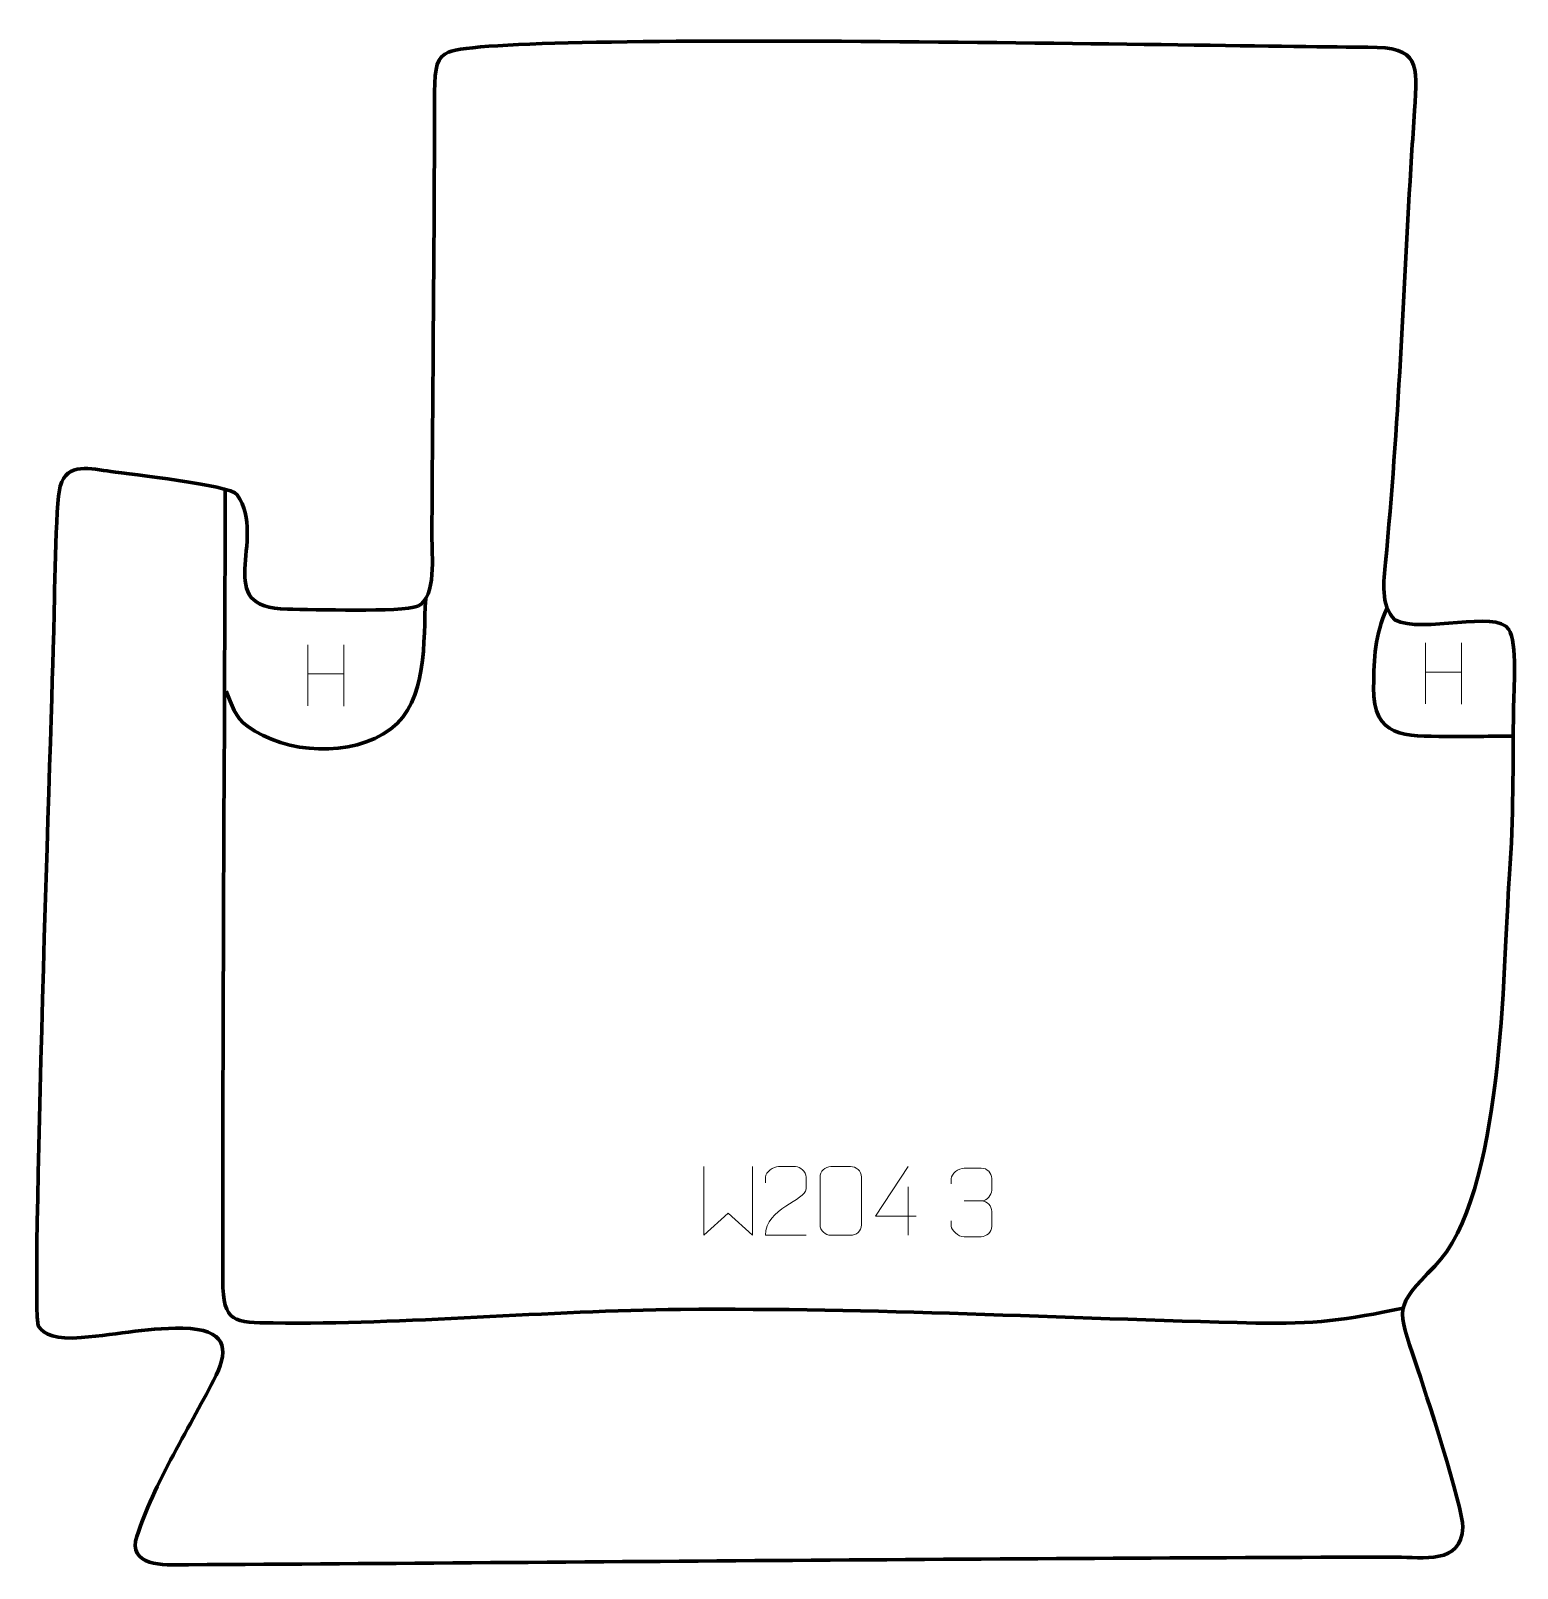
# Model space of a CAD drawing. Header units: millimetres. Extents: x 1008 to 1549, y 94 to 653.
import ezdxf

# ---------------------------------------------------------------- set-up
doc = ezdxf.new("R2010")
doc.units = ezdxf.units.MM
doc.header["$MEASUREMENT"] = 0
doc.layers.add('layer 2', color=7, linetype='Continuous')
doc.layers.add('layer 3', color=7, linetype='Continuous')

msp = doc.modelspace()

# ---------------------------------------------------------------- linework, layer by layer
at = {"layer": 'layer 2', "color": 140, "lineweight": 158}
for points, knots in [([(1078.9196, 486.2481), (1078.6321, 390.3681), (1077.9149, 294.4935), (1077.9857, 198.6119), (1077.9857, 198.6119), (1077.9972, 182.9995), (1082.314, 183.2569), (1096.3009, 183.0918), (1096.3009, 183.0918), (1144.3288, 182.5252), (1196.6962, 187.586), (1244.5102, 188.0106), (1244.5102, 188.0106), (1315.462, 188.6407), (1381.8815, 184.7491), (1453.719, 183.0665), (1453.719, 183.0665), (1474.9043, 182.5704), (1486.7177, 184.224), (1507.3598, 188.4553)], [0, 0, 0, 0, 0.16666667, 0.16666667, 0.16666667, 0.16666667, 0.33333333, 0.33333333, 0.33333333, 0.33333333, 0.5, 0.5, 0.5, 0.5, 0.66666667, 0.66666667, 0.66666667, 0.66666667, 1, 1, 1, 1]), ([(1151.7971, 446.4551), (1150.8692, 431.1794), (1152.6989, 409.295), (1138.9993, 399.0953), (1138.9993, 399.0953), (1124.8002, 388.5237), (1101.0145, 390.0022), (1086.9416, 400.1346), (1086.9416, 400.1346), (1082.494, 403.3369), (1081.1746, 407.9501), (1079.2397, 412.8435)], [0, 0, 0, 0, 0.25, 0.25, 0.25, 0.25, 0.5, 0.5, 0.5, 0.5, 1, 1, 1, 1]), ([(1501.5172, 443.234), (1497.0076, 432.4875), (1496.7643, 425.7314), (1496.6199, 414.1742), (1496.6199, 414.1742), (1496.3903, 395.8093), (1508.012, 396.5531), (1523.0658, 396.3901), (1523.0658, 396.3901), (1531.1843, 396.3022), (1539.2949, 396.5558), (1547.414, 396.47)], [0, 0, 0, 0, 0.25, 0.25, 0.25, 0.25, 0.5, 0.5, 0.5, 0.5, 1, 1, 1, 1])]:
    msp.add_open_spline(points, degree=3, knots=knots, dxfattribs=at)
at = {"layer": 'layer 2', "color": 250, "lineweight": 9}
for points in [[(1108.9518, 429.7811), (1108.9518, 429.7811), (1108.9518, 407.5884), (1108.9518, 407.5884)], [(1122.0675, 429.7811), (1122.0675, 429.7811), (1122.0675, 407.4308), (1122.0675, 407.4308)], [(1515.4486, 430.445), (1515.4486, 430.445), (1515.4486, 408.2523), (1515.4486, 408.2523)], [(1528.5643, 430.445), (1528.5643, 430.445), (1528.5643, 408.0947), (1528.5643, 408.0947)], [(1515.4661, 419.8026), (1515.4661, 419.8026), (1528.5643, 419.8026), (1528.5643, 419.8026)], [(1108.9693, 419.1387), (1108.9693, 419.1387), (1122.0675, 419.1387), (1122.0675, 419.1387)], [(1327.259, 232.641), (1327.259, 232.641), (1327.259, 214.9763), (1327.259, 214.9763)], [(1347.6941, 227.4633), (1347.6941, 227.4633), (1353.8905, 227.4633), (1353.8905, 227.4633)]]:
    msp.add_open_spline(points, degree=3, dxfattribs=at)
for points, knots in [([(1252.9497, 239.9423), (1252.9497, 239.9423), (1252.9497, 214.9843), (1252.9497, 214.9843), (1252.9497, 214.9843), (1252.9497, 214.9843), (1261.7924, 223.049), (1261.7924, 223.049), (1261.7924, 223.049), (1261.7924, 223.049), (1270.6348, 214.9849), (1270.6348, 214.9849), (1270.6348, 214.9849), (1270.6348, 214.9849), (1270.6348, 239.9423), (1270.6348, 239.9423)], [0, 0, 0, 0, 0.2, 0.2, 0.2, 0.2, 0.4, 0.4, 0.4, 0.4, 0.6, 0.6, 0.6, 0.6, 1, 1, 1, 1]), ([(1290.1637, 214.9762), (1285.2493, 214.9765), (1280.3349, 214.9765), (1275.4208, 214.9762), (1275.4208, 214.9762), (1275.4208, 224.9085), (1290.0718, 227.5497), (1290.1637, 231.86), (1290.1637, 231.86), (1290.1634, 233.2841), (1290.1634, 234.7078), (1290.1637, 236.1311), (1290.1637, 236.1311), (1290.1468, 238.2082), (1288.024, 239.933), (1286.353, 239.9503), (1286.353, 239.9503), (1284.2798, 239.9499), (1282.2069, 239.9499), (1280.1345, 239.9503), (1280.1345, 239.9503), (1278.3124, 239.9668), (1275.4877, 238.1747), (1275.4208, 236.0811), (1275.4208, 236.0811), (1275.4208, 236.0811), (1275.4208, 234.0263), (1275.4208, 234.0263)], [0, 0, 0, 0, 0.125, 0.125, 0.125, 0.125, 0.25, 0.25, 0.25, 0.25, 0.375, 0.375, 0.375, 0.375, 0.5, 0.5, 0.5, 0.5, 0.625, 0.625, 0.625, 0.625, 0.75, 0.75, 0.75, 0.75, 1, 1, 1, 1]), ([(1299.2116, 239.9626), (1301.5777, 239.9626), (1303.9442, 239.9626), (1306.3107, 239.9626), (1306.3107, 239.9626), (1308.2912, 239.9982), (1310.3172, 238.5039), (1310.3443, 236.0618), (1310.3443, 236.0618), (1310.3439, 230.3044), (1310.3439, 224.5466), (1310.3443, 218.7884), (1310.3443, 218.7884), (1310.2022, 216.4608), (1308.4958, 214.9785), (1306.3107, 214.9677), (1306.3107, 214.9677), (1303.9383, 214.9681), (1301.5659, 214.9681), (1299.1939, 214.9677), (1299.1939, 214.9677), (1297.2354, 214.8621), (1295.229, 216.75), (1295.2404, 218.771), (1295.2404, 218.771), (1295.2408, 224.5516), (1295.2408, 230.3319), (1295.2404, 236.1117), (1295.2404, 236.1117), (1295.2447, 238.2537), (1297.0218, 239.9762), (1299.2116, 239.9626)], [0, 0, 0, 0, 0.11111111, 0.11111111, 0.11111111, 0.11111111, 0.22222222, 0.22222222, 0.22222222, 0.22222222, 0.33333333, 0.33333333, 0.33333333, 0.33333333, 0.44444444, 0.44444444, 0.44444444, 0.44444444, 0.55555556, 0.55555556, 0.55555556, 0.55555556, 0.66666667, 0.66666667, 0.66666667, 0.66666667, 0.77777778, 0.77777778, 0.77777778, 0.77777778, 1, 1, 1, 1]), ([(1330.2031, 221.8799), (1330.2031, 221.8799), (1315.3814, 221.8799), (1315.3814, 221.8799), (1315.3814, 221.8799), (1315.3814, 221.8799), (1327.259, 239.9504), (1327.259, 239.9504)], [0, 0, 0, 0, 0.33333333, 0.33333333, 0.33333333, 0.33333333, 1, 1, 1, 1]), ([(1342.9844, 233.7085), (1342.9844, 233.7085), (1342.9844, 235.5657), (1342.9844, 235.5657), (1342.9844, 235.5657), (1342.9701, 237.3076), (1345.6346, 239.4257), (1347.6937, 239.403), (1347.6937, 239.403), (1349.7578, 239.403), (1351.8218, 239.403), (1353.8855, 239.403), (1353.8855, 239.403), (1356.08, 239.4118), (1357.6783, 237.565), (1357.7227, 235.6529), (1357.7227, 235.6529), (1357.7223, 234.2178), (1357.7223, 232.7827), (1357.7227, 231.3472), (1357.7227, 231.3472), (1357.6741, 229.6937), (1356.0715, 227.4637), (1353.8732, 227.4737), (1353.8732, 227.4737), (1356.0769, 227.4625), (1357.6849, 225.6593), (1357.7389, 223.5998), (1357.7389, 223.5998), (1357.7385, 221.8151), (1357.7385, 220.0304), (1357.7389, 218.2453), (1357.7389, 218.2453), (1357.749, 216.1839), (1355.6941, 214.4208), (1353.8732, 214.4289), (1353.8732, 214.4289), (1351.8079, 214.4292), (1349.7427, 214.4292), (1347.6771, 214.4289), (1347.6771, 214.4289), (1345.5085, 214.4404), (1342.9775, 216.8406), (1342.9589, 218.3024), (1342.9589, 218.3024), (1342.9589, 218.3024), (1342.9589, 220.211), (1342.9589, 220.211)], [0, 0, 0, 0, 0.07692308, 0.07692308, 0.07692308, 0.07692308, 0.15384615, 0.15384615, 0.15384615, 0.15384615, 0.23076923, 0.23076923, 0.23076923, 0.23076923, 0.30769231, 0.30769231, 0.30769231, 0.30769231, 0.38461538, 0.38461538, 0.38461538, 0.38461538, 0.46153846, 0.46153846, 0.46153846, 0.46153846, 0.53846154, 0.53846154, 0.53846154, 0.53846154, 0.61538462, 0.61538462, 0.61538462, 0.61538462, 0.69230769, 0.69230769, 0.69230769, 0.69230769, 0.76923077, 0.76923077, 0.76923077, 0.76923077, 0.84615385, 0.84615385, 0.84615385, 0.84615385, 1, 1, 1, 1])]:
    msp.add_open_spline(points, degree=3, knots=knots, dxfattribs=at)
at = {"layer": 'layer 3', "color": 242, "lineweight": 158}
msp.add_open_spline([(1148.9831, 443.7707), (1155.8278, 447.1118), (1154.0252, 462.5341), (1154.0587, 469.2783), (1154.0587, 469.2783), (1154.3353, 523.1192), (1154.9492, 576.9406), (1155.0422, 630.7853), (1155.0422, 630.7853), (1155.058, 639.9207), (1155.9754, 643.6221), (1160.1599, 645.3224), (1160.1599, 645.3224), (1179.1998, 653.0588), (1448.281, 647.1618), (1494.5019, 647.0889), (1494.5019, 647.0889), (1513.7131, 647.0585), (1512.4216, 641.2451), (1511.5256, 624.011), (1511.5256, 624.011), (1511.2401, 618.518), (1510.7471, 613.0621), (1510.391, 607.5786), (1510.391, 607.5786), (1507.4735, 558.1845), (1505.7224, 508.9925), (1500.9234, 459.7023), (1500.9234, 459.7023), (1500.2578, 452.8663), (1499.0681, 444.2016), (1504.2722, 438.813), (1504.2722, 438.813), (1514.6134, 433.5014), (1540.999, 442.6636), (1545.7929, 435.3586), (1545.7929, 435.3586), (1548.8608, 430.6835), (1547.6162, 412.8268), (1547.5203, 406.4374), (1547.5203, 406.4374), (1547.2163, 386.2033), (1547.6017, 366.6557), (1545.9966, 346.3625), (1545.9966, 346.3625), (1543.6333, 310.7644), (1543.8113, 229.1812), (1518.8251, 203.7151), (1518.8251, 203.7151), (1503.9719, 188.5766), (1505.1443, 188.6355), (1511.9845, 168.3883), (1511.9845, 168.3883), (1515.174, 158.801), (1529.2592, 115.6995), (1529.0438, 108.7767), (1529.0438, 108.7767), (1528.6187, 95.1245), (1514.4152, 97.9502), (1504.9152, 97.9326), (1504.9152, 97.9326), (1358.4095, 97.6071), (1211.9933, 96.0353), (1065.507, 95.1698), (1065.507, 95.1698), (1058.9023, 95.1307), (1044.6836, 93.8866), (1046.291, 103.7946), (1046.291, 103.7946), (1051.176, 121.4446), (1065.9165, 145.2672), (1074.6513, 162.15), (1074.6513, 162.15), (1080.0264, 172.5387), (1080.0591, 179.7545), (1066.2908, 181.0834), (1066.2908, 181.0834), (1051.0756, 181.6854), (1040.8835, 178.9027), (1026.4887, 177.7761), (1026.4887, 177.7761), (1017.4438, 177.0681), (1012.9713, 178.7263), (1010.8941, 182.0698), (1010.8941, 182.0698), (1008.1432, 186.4974), (1015.8782, 410.1498), (1016.5308, 434.6207), (1016.5308, 434.6207), (1016.7808, 443.957), (1017.0947, 481.2695), (1018.8588, 487.4778), (1018.8588, 487.4778), (1021.3305, 496.1754), (1030.0638, 493.7505), (1037.325, 492.7556), (1037.325, 492.7556), (1044.3335, 491.7953), (1080.3354, 487.906), (1083.2751, 484.3281), (1083.2751, 484.3281), (1094.5427, 467.7557), (1073.302, 442.9655), (1101.5527, 442.6988), (1101.5527, 442.6988), (1110.7685, 442.6118), (1142.7153, 441.4685), (1148.9831, 443.7707)], degree=3, knots=[0, 0, 0, 0, 0.03571429, 0.03571429, 0.03571429, 0.03571429, 0.07142857, 0.07142857, 0.07142857, 0.07142857, 0.10714286, 0.10714286, 0.10714286, 0.10714286, 0.14285714, 0.14285714, 0.14285714, 0.14285714, 0.17857143, 0.17857143, 0.17857143, 0.17857143, 0.21428571, 0.21428571, 0.21428571, 0.21428571, 0.25, 0.25, 0.25, 0.25, 0.28571429, 0.28571429, 0.28571429, 0.28571429, 0.32142857, 0.32142857, 0.32142857, 0.32142857, 0.35714286, 0.35714286, 0.35714286, 0.35714286, 0.39285714, 0.39285714, 0.39285714, 0.39285714, 0.42857143, 0.42857143, 0.42857143, 0.42857143, 0.46428571, 0.46428571, 0.46428571, 0.46428571, 0.5, 0.5, 0.5, 0.5, 0.53571429, 0.53571429, 0.53571429, 0.53571429, 0.57142857, 0.57142857, 0.57142857, 0.57142857, 0.60714286, 0.60714286, 0.60714286, 0.60714286, 0.64285714, 0.64285714, 0.64285714, 0.64285714, 0.67857143, 0.67857143, 0.67857143, 0.67857143, 0.71428571, 0.71428571, 0.71428571, 0.71428571, 0.75, 0.75, 0.75, 0.75, 0.78571429, 0.78571429, 0.78571429, 0.78571429, 0.82142857, 0.82142857, 0.82142857, 0.82142857, 0.85714286, 0.85714286, 0.85714286, 0.85714286, 0.89285714, 0.89285714, 0.89285714, 0.89285714, 0.92857143, 0.92857143, 0.92857143, 0.92857143, 1, 1, 1, 1], dxfattribs=at)

doc.saveas('drawing.dxf')
